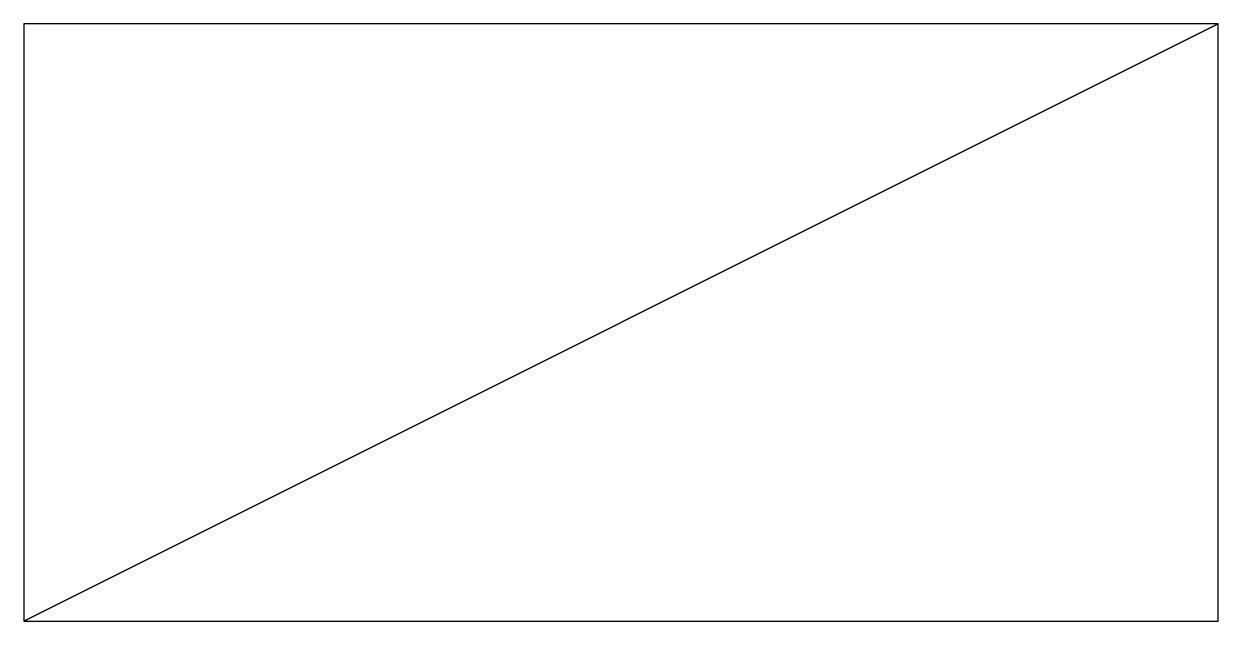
# Model space of a CAD drawing. Header units: metres. Extents: x 0 to 40, y 0 to 20.
import ezdxf

# ---------------------------------------------------------------- set-up
doc = ezdxf.new("R2010")
doc.units = ezdxf.units.M

msp = doc.modelspace()

# ---------------------------------------------------------------- meshes
at = {"layer": 'MESH'}
mesh = msp.add_polyface(dxfattribs=at)
corners = [(0, 0), (40, 0), (40, 20, 10), (0, 20, 10)]
mesh.append_faces([[corners[k] for k in face] for face in [(0, 2)]])
mesh.append_faces([[corners[k] for k in face] for face in [(0, 1, 2, 3)]], dxfattribs={"vtx3": -1})

doc.saveas('drawing.dxf')
